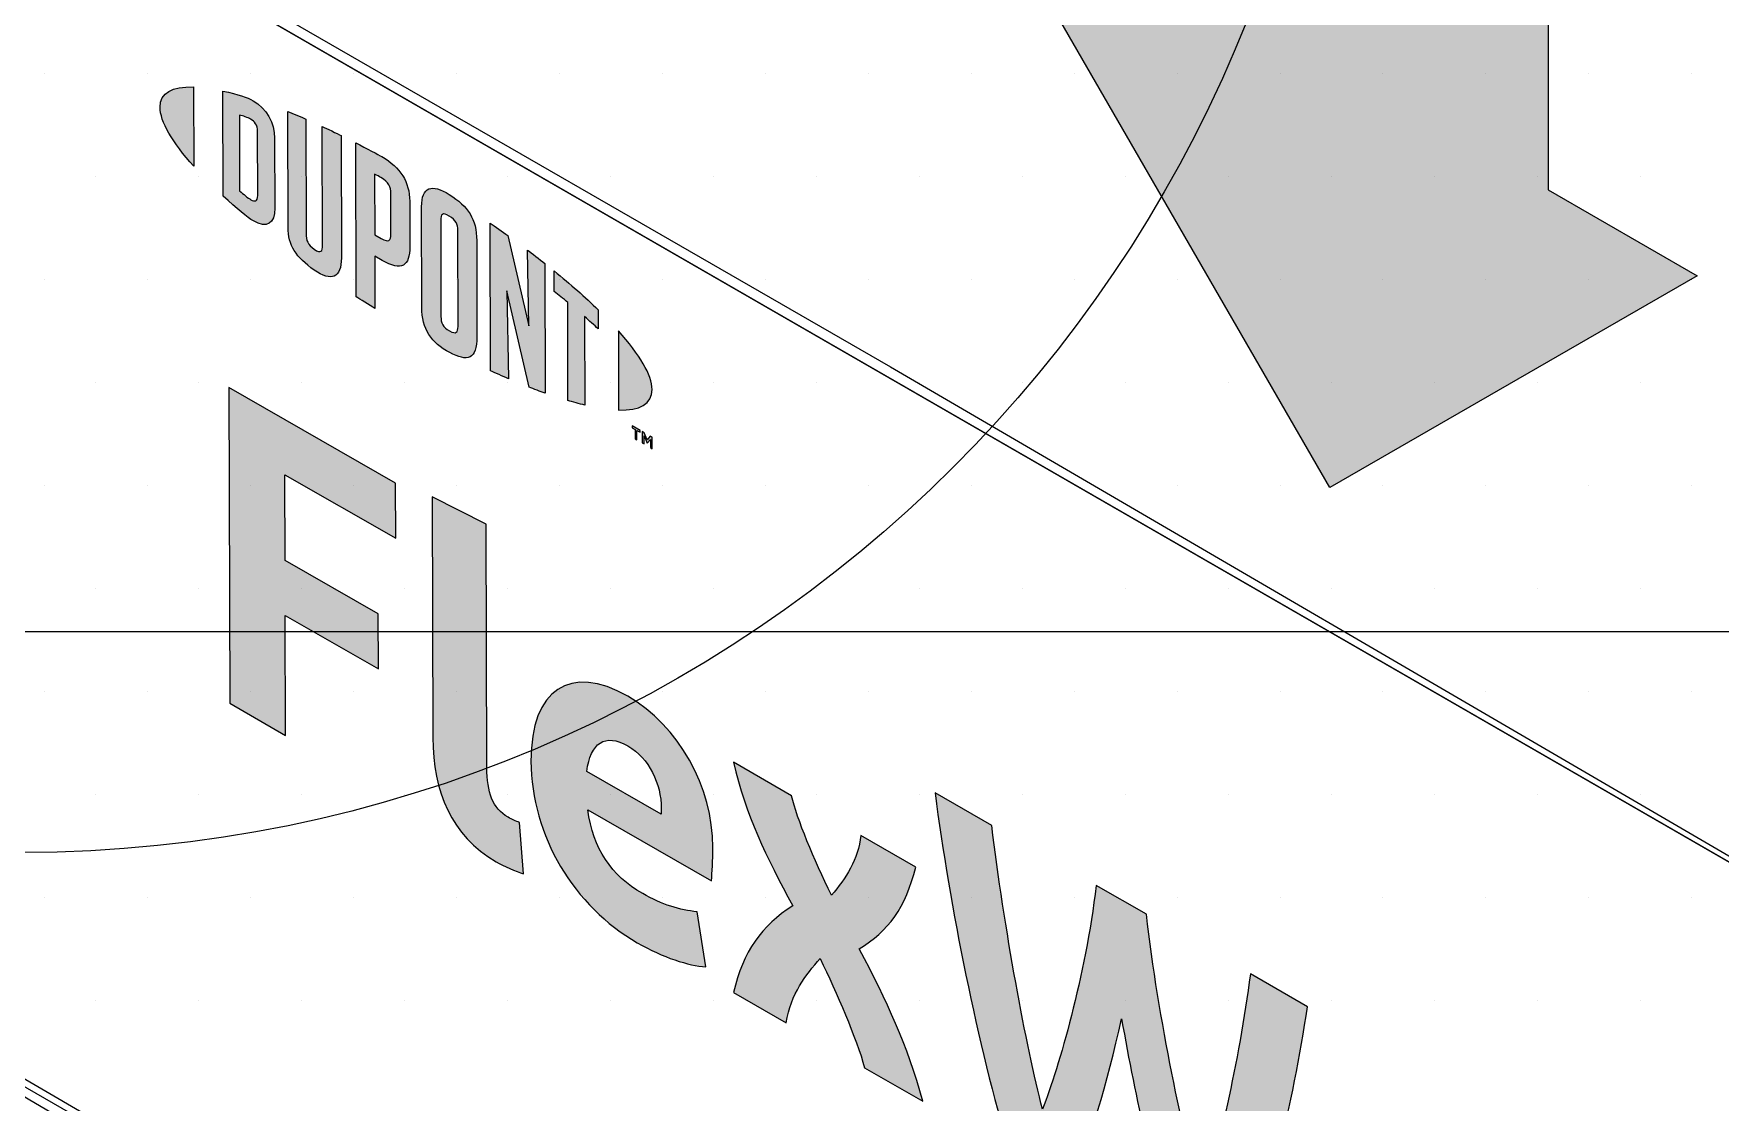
# Model space of a CAD drawing. Extents: x -1328 to 5679, y -4611 to 1603.
# Drawn here: x -789.5 to -767.39, y 966.29 to 980.3 of the extents above; entities that cross this region are included whole.
import ezdxf

# ---------------------------------------------------------------- set-up
doc = ezdxf.new("R2010")
doc.units = 0
doc.header["$MEASUREMENT"] = 0
for name, color, linetype, lineweight in [('.ATI-HATCH', 7, 'Continuous', 0), ('G-ANNO-TTLB', 7, 'Continuous', 0), ('Layer 12', 7, 'Continuous', 0), ('TYVEK', 7, 'Continuous', 0)]:
    doc.layers.add(name, color=color, linetype=linetype, lineweight=lineweight)

# ---------------------------------------------------------------- blocks, each defined once
blk = doc.blocks.new('Block_190')
at = {"layer": 'TYVEK', "true_color": 0x003b71, "transparency": 33554687}
h = blk.add_hatch(color=156, dxfattribs=at)
h.dxf.hatch_style = 2
edge = h.paths.add_edge_path()
edge.add_spline(control_points=[(-786.933, 971.522), (-786.933, 971.522), (-786.943, 975.662), (-786.943, 975.662), (-786.943, 975.662), (-784.758, 974.408), (-784.758, 974.408), (-784.758, 974.408), (-784.756, 973.686), (-784.756, 973.686), (-784.756, 973.686), (-786.208, 974.52), (-786.208, 974.52), (-786.208, 974.52), (-786.205, 973.396), (-786.205, 973.396), (-786.205, 973.396), (-784.984, 972.695), (-784.984, 972.695), (-784.984, 972.695), (-784.983, 971.973), (-784.983, 971.973), (-784.983, 971.973), (-786.204, 972.674), (-786.204, 972.674), (-786.204, 972.674), (-786.2, 971.1), (-786.2, 971.1), (-786.2, 971.1), (-786.933, 971.522), (-786.933, 971.522)], knot_values=[0, 0, 0, 0, 1, 1, 1, 2, 2, 2, 3, 3, 3, 4, 4, 4, 5, 5, 5, 6, 6, 6, 7, 7, 7, 8, 8, 8, 9, 9, 9, 10, 10, 10, 10], degree=3, periodic=0)
h = blk.add_hatch(color=156, dxfattribs=at)
h.dxf.hatch_style = 2
edge = h.paths.add_edge_path()
edge.add_spline(control_points=[(-783.56, 970.678), (-783.56, 970.358), (-783.487, 970.146), (-783.282, 970.028), (-783.231, 969.998), (-783.18, 969.975), (-783.133, 969.96), (-783.133, 969.96), (-783.081, 969.286), (-783.081, 969.286), (-783.178, 969.318), (-783.337, 969.386), (-783.44, 969.445), (-784.029, 969.784), (-784.267, 970.363), (-784.268, 971.073), (-784.268, 971.073), (-784.276, 974.231), (-784.276, 974.231), (-784.276, 974.231), (-783.568, 973.872), (-783.568, 973.872), (-783.568, 973.872), (-783.56, 970.678), (-783.56, 970.678)], knot_values=[0, 0, 0, 0, 1, 1, 1, 2, 2, 2, 3, 3, 3, 4, 4, 4, 5, 5, 5, 6, 6, 6, 7, 7, 7, 8, 8, 8, 8], degree=3, periodic=0)
h = blk.add_hatch(color=156, dxfattribs=at)
h.dxf.hatch_style = 2
edge = h.paths.add_edge_path()
edge.add_spline(control_points=[(-782.249, 970.628), (-782.249, 970.628), (-781.274, 970.068), (-781.274, 970.068), (-781.274, 970.068), (-781.274, 970.139), (-781.274, 970.139), (-781.275, 970.471), (-781.43, 970.801), (-781.712, 970.963), (-782.009, 971.134), (-782.204, 971.004), (-782.249, 970.628)], knot_values=[0, 0, 0, 0, 1, 1, 1, 2, 2, 2, 3, 3, 3, 4, 4, 4, 4], degree=3, periodic=0)
edge = h.paths.add_edge_path()
edge.add_spline(control_points=[(-780.69, 968.067), (-780.916, 968.079), (-781.249, 968.187), (-781.588, 968.382), (-782.414, 968.856), (-782.979, 969.783), (-782.982, 970.765), (-782.984, 971.706), (-782.467, 972.047), (-781.713, 971.614), (-781.041, 971.228), (-780.599, 970.425), (-780.597, 969.632), (-780.596, 969.455), (-780.606, 969.307), (-780.616, 969.194), (-780.616, 969.194), (-782.237, 970.125), (-782.237, 970.125), (-782.169, 969.614), (-781.928, 969.262), (-781.517, 969.027), (-781.266, 968.882), (-781.025, 968.809), (-780.805, 968.789), (-780.805, 968.789), (-780.69, 968.067), (-780.69, 968.067)], knot_values=[0, 0, 0, 0, 1, 1, 1, 2, 2, 2, 3, 3, 3, 4, 4, 4, 5, 5, 5, 6, 6, 6, 7, 7, 7, 8, 8, 8, 9, 9, 9, 9], degree=3, periodic=0)
h = blk.add_hatch(color=156, dxfattribs=at)
h.dxf.hatch_style = 2
edge = h.paths.add_edge_path()
edge.add_spline(control_points=[(-779.55, 968.866), (-779.895, 969.501), (-780.168, 970.065), (-780.328, 970.748), (-780.328, 970.748), (-779.564, 970.309), (-779.564, 970.309), (-779.496, 970.005), (-779.27, 969.473), (-779.043, 969.006), (-778.854, 969.222), (-778.691, 969.477), (-778.656, 969.788), (-778.656, 969.788), (-777.937, 969.375), (-777.937, 969.375), (-778.069, 968.837), (-778.294, 968.535), (-778.678, 968.3), (-778.307, 967.609), (-778.055, 967.05), (-777.843, 966.303), (-777.843, 966.303), (-778.607, 966.741), (-778.607, 966.741), (-778.716, 967.135), (-778.973, 967.725), (-779.19, 968.175), (-779.384, 967.961), (-779.568, 967.712), (-779.638, 967.333), (-779.638, 967.333), (-780.326, 967.728), (-780.326, 967.728), (-780.199, 968.27), (-779.959, 968.604), (-779.55, 968.866)], knot_values=[0, 0, 0, 0, 1, 1, 1, 2, 2, 2, 3, 3, 3, 4, 4, 4, 5, 5, 5, 6, 6, 6, 7, 7, 7, 8, 8, 8, 9, 9, 9, 10, 10, 10, 11, 11, 11, 12, 12, 12, 12], degree=3, periodic=0)
h = blk.add_hatch(color=156, dxfattribs=at)
h.dxf.hatch_style = 2
edge = h.paths.add_edge_path()
edge.add_spline(control_points=[(-773.549, 967.972), (-773.549, 967.972), (-772.8, 967.542), (-772.8, 967.542), (-772.991, 966.276), (-773.326, 964.844), (-773.759, 963.958), (-773.759, 963.958), (-774.564, 964.421), (-774.564, 964.421), (-774.818, 965.304), (-775.046, 966.303), (-775.238, 967.383), (-775.43, 966.524), (-775.649, 965.781), (-775.903, 965.189), (-775.903, 965.189), (-776.709, 965.652), (-776.709, 965.652), (-777.122, 967.023), (-777.49, 968.859), (-777.684, 970.346), (-777.684, 970.346), (-776.94, 969.919), (-776.94, 969.919), (-776.778, 968.58), (-776.487, 967.013), (-776.275, 966.2), (-776.056, 966.765), (-775.716, 967.929), (-775.57, 969.133), (-775.57, 969.133), (-774.913, 968.756), (-774.913, 968.756), (-774.756, 967.378), (-774.419, 965.826), (-774.192, 965.004), (-773.988, 965.578), (-773.699, 966.813), (-773.549, 967.972)], knot_values=[0, 0, 0, 0, 1, 1, 1, 2, 2, 2, 3, 3, 3, 4, 4, 4, 5, 5, 5, 6, 6, 6, 7, 7, 7, 8, 8, 8, 9, 9, 9, 10, 10, 10, 11, 11, 11, 12, 12, 12, 13, 13, 13, 13], degree=3, periodic=0)
at = {"layer": 'TYVEK'}
for points, knots in [([(-786.933, 971.522), (-786.933, 971.522), (-786.943, 975.662), (-786.943, 975.662), (-786.943, 975.662), (-784.758, 974.408), (-784.758, 974.408), (-784.758, 974.408), (-784.756, 973.686), (-784.756, 973.686), (-784.756, 973.686), (-786.208, 974.52), (-786.208, 974.52), (-786.208, 974.52), (-786.205, 973.396), (-786.205, 973.396), (-786.205, 973.396), (-784.984, 972.695), (-784.984, 972.695), (-784.984, 972.695), (-784.983, 971.973), (-784.983, 971.973), (-784.983, 971.973), (-786.204, 972.674), (-786.204, 972.674), (-786.204, 972.674), (-786.2, 971.1), (-786.2, 971.1), (-786.2, 971.1), (-786.933, 971.522), (-786.933, 971.522)], [0, 0, 0, 0, 1, 1, 1, 2, 2, 2, 3, 3, 3, 4, 4, 4, 5, 5, 5, 6, 6, 6, 7, 7, 7, 8, 8, 8, 9, 9, 9, 10, 10, 10, 10]), ([(-783.56, 970.678), (-783.56, 970.358), (-783.487, 970.146), (-783.282, 970.028), (-783.231, 969.998), (-783.18, 969.975), (-783.133, 969.96), (-783.133, 969.96), (-783.081, 969.286), (-783.081, 969.286), (-783.178, 969.318), (-783.337, 969.386), (-783.44, 969.445), (-784.029, 969.784), (-784.267, 970.363), (-784.268, 971.073), (-784.268, 971.073), (-784.276, 974.231), (-784.276, 974.231), (-784.276, 974.231), (-783.568, 973.872), (-783.568, 973.872), (-783.568, 973.872), (-783.56, 970.678), (-783.56, 970.678)], [0, 0, 0, 0, 1, 1, 1, 2, 2, 2, 3, 3, 3, 4, 4, 4, 5, 5, 5, 6, 6, 6, 7, 7, 7, 8, 8, 8, 8]), ([(-780.69, 968.067), (-780.916, 968.079), (-781.249, 968.187), (-781.588, 968.382), (-782.414, 968.856), (-782.979, 969.783), (-782.982, 970.765), (-782.984, 971.706), (-782.467, 972.047), (-781.713, 971.614), (-781.041, 971.228), (-780.599, 970.425), (-780.597, 969.632), (-780.596, 969.455), (-780.606, 969.307), (-780.616, 969.194), (-780.616, 969.194), (-782.237, 970.125), (-782.237, 970.125), (-782.169, 969.614), (-781.928, 969.262), (-781.517, 969.027), (-781.266, 968.882), (-781.025, 968.809), (-780.805, 968.789), (-780.805, 968.789), (-780.69, 968.067), (-780.69, 968.067)], [0, 0, 0, 0, 1, 1, 1, 2, 2, 2, 3, 3, 3, 4, 4, 4, 5, 5, 5, 6, 6, 6, 7, 7, 7, 8, 8, 8, 9, 9, 9, 9]), ([(-782.249, 970.628), (-782.249, 970.628), (-781.274, 970.068), (-781.274, 970.068), (-781.274, 970.068), (-781.274, 970.139), (-781.274, 970.139), (-781.275, 970.471), (-781.43, 970.801), (-781.712, 970.963), (-782.009, 971.134), (-782.204, 971.004), (-782.249, 970.628)], [0, 0, 0, 0, 1, 1, 1, 2, 2, 2, 3, 3, 3, 4, 4, 4, 4]), ([(-779.55, 968.866), (-779.895, 969.501), (-780.168, 970.065), (-780.328, 970.748), (-780.328, 970.748), (-779.564, 970.309), (-779.564, 970.309), (-779.496, 970.005), (-779.27, 969.473), (-779.043, 969.006), (-778.854, 969.222), (-778.691, 969.477), (-778.656, 969.788), (-778.656, 969.788), (-777.937, 969.375), (-777.937, 969.375), (-778.069, 968.837), (-778.294, 968.535), (-778.678, 968.3), (-778.307, 967.609), (-778.055, 967.05), (-777.843, 966.303), (-777.843, 966.303), (-778.607, 966.741), (-778.607, 966.741), (-778.716, 967.135), (-778.973, 967.725), (-779.19, 968.175), (-779.384, 967.961), (-779.568, 967.712), (-779.638, 967.333), (-779.638, 967.333), (-780.326, 967.728), (-780.326, 967.728), (-780.199, 968.27), (-779.959, 968.604), (-779.55, 968.866)], [0, 0, 0, 0, 1, 1, 1, 2, 2, 2, 3, 3, 3, 4, 4, 4, 5, 5, 5, 6, 6, 6, 7, 7, 7, 8, 8, 8, 9, 9, 9, 10, 10, 10, 11, 11, 11, 12, 12, 12, 12]), ([(-773.549, 967.972), (-773.549, 967.972), (-772.8, 967.542), (-772.8, 967.542), (-772.991, 966.276), (-773.326, 964.844), (-773.759, 963.958), (-773.759, 963.958), (-774.564, 964.421), (-774.564, 964.421), (-774.818, 965.304), (-775.046, 966.303), (-775.238, 967.383), (-775.43, 966.524), (-775.649, 965.781), (-775.903, 965.189), (-775.903, 965.189), (-776.709, 965.652), (-776.709, 965.652), (-777.122, 967.023), (-777.49, 968.859), (-777.684, 970.346), (-777.684, 970.346), (-776.94, 969.919), (-776.94, 969.919), (-776.778, 968.58), (-776.487, 967.013), (-776.275, 966.2), (-776.056, 966.765), (-775.716, 967.929), (-775.57, 969.133), (-775.57, 969.133), (-774.913, 968.756), (-774.913, 968.756), (-774.756, 967.378), (-774.419, 965.826), (-774.192, 965.004), (-773.988, 965.578), (-773.699, 966.813), (-773.549, 967.972)], [0, 0, 0, 0, 1, 1, 1, 2, 2, 2, 3, 3, 3, 4, 4, 4, 5, 5, 5, 6, 6, 6, 7, 7, 7, 8, 8, 8, 9, 9, 9, 10, 10, 10, 11, 11, 11, 12, 12, 12, 13, 13, 13, 13])]:
    blk.add_open_spline(points, degree=3, knots=knots, dxfattribs=at)
blk = doc.blocks.new('Block_191')
at = {"layer": 'TYVEK', "true_color": 0x003b71, "transparency": 33554687}
h = blk.add_hatch(color=156, dxfattribs=at)
h.dxf.hatch_style = 2
edge = h.paths.add_edge_path()
edge.add_spline(control_points=[(-787.846, 979.341), (-787.845, 979.15), (-787.685, 978.88), (-787.405, 978.566), (-787.405, 978.566), (-787.407, 979.606), (-787.407, 979.606), (-787.686, 979.615), (-787.846, 979.529), (-787.846, 979.341)], knot_values=[0, 0, 0, 0, 1, 1, 1, 2, 2, 2, 3, 3, 3, 3], degree=3, periodic=0)
h = blk.add_hatch(color=156, dxfattribs=at)
h.dxf.hatch_style = 2
edge = h.paths.add_edge_path()
edge.add_spline(control_points=[(-786.565, 978.181), (-786.564, 978.101), (-786.606, 978.098), (-786.655, 978.127), (-786.694, 978.149), (-786.754, 978.2), (-786.803, 978.243), (-786.803, 978.243), (-786.805, 979.237), (-786.805, 979.237), (-786.756, 979.224), (-786.697, 979.206), (-786.658, 979.183), (-786.608, 979.155), (-786.567, 979.105), (-786.567, 979.025), (-786.567, 979.025), (-786.565, 978.181), (-786.565, 978.181)], knot_values=[0, 0, 0, 0, 1, 1, 1, 2, 2, 2, 3, 3, 3, 4, 4, 4, 5, 5, 5, 6, 6, 6, 6], degree=3, periodic=0)
edge = h.paths.add_edge_path()
edge.add_spline(control_points=[(-786.626, 979.425), (-786.704, 979.469), (-786.817, 979.508), (-787.021, 979.552), (-787.021, 979.552), (-787.017, 978.174), (-787.017, 978.174), (-786.838, 978.009), (-786.7, 977.893), (-786.622, 977.848), (-786.442, 977.745), (-786.341, 977.814), (-786.342, 978.017), (-786.342, 978.017), (-786.344, 978.932), (-786.344, 978.932), (-786.344, 979.136), (-786.446, 979.321), (-786.626, 979.425)], knot_values=[0, 0, 0, 0, 1, 1, 1, 2, 2, 2, 3, 3, 3, 4, 4, 4, 5, 5, 5, 6, 6, 6, 6], degree=3, periodic=0)
h = blk.add_hatch(color=156, dxfattribs=at)
h.dxf.hatch_style = 2
edge = h.paths.add_edge_path()
edge.add_spline(control_points=[(-785.714, 977.531), (-785.714, 977.451), (-785.737, 977.415), (-785.824, 977.476), (-785.909, 977.537), (-785.931, 977.591), (-785.932, 977.686), (-785.932, 977.686), (-785.935, 979.185), (-785.935, 979.185), (-785.992, 979.21), (-786.117, 979.262), (-786.171, 979.284), (-786.171, 979.284), (-786.167, 977.768), (-786.167, 977.768), (-786.167, 977.526), (-786.064, 977.373), (-785.823, 977.203), (-785.602, 977.047), (-785.467, 977.098), (-785.468, 977.366), (-785.468, 977.366), (-785.472, 978.969), (-785.472, 978.969), (-785.518, 978.992), (-785.669, 979.064), (-785.718, 979.086), (-785.718, 979.086), (-785.714, 977.531), (-785.714, 977.531)], knot_values=[0, 0, 0, 0, 1, 1, 1, 2, 2, 2, 3, 3, 3, 4, 4, 4, 5, 5, 5, 6, 6, 6, 7, 7, 7, 8, 8, 8, 9, 9, 9, 10, 10, 10, 10], degree=3, periodic=0)
h = blk.add_hatch(color=156, dxfattribs=at)
h.dxf.hatch_style = 2
edge = h.paths.add_edge_path()
edge.add_spline(control_points=[(-784.819, 977.675), (-784.819, 977.589), (-784.845, 977.56), (-784.945, 977.617), (-784.945, 977.617), (-785.031, 977.666), (-785.031, 977.666), (-785.031, 977.666), (-785.033, 978.462), (-785.033, 978.462), (-784.995, 978.443), (-784.974, 978.432), (-784.951, 978.418), (-784.843, 978.356), (-784.821, 978.296), (-784.82, 978.208), (-784.82, 978.208), (-784.819, 977.675), (-784.819, 977.675)], knot_values=[0, 0, 0, 0, 1, 1, 1, 2, 2, 2, 3, 3, 3, 4, 4, 4, 5, 5, 5, 6, 6, 6, 6], degree=3, periodic=0)
edge = h.paths.add_edge_path()
edge.add_spline(control_points=[(-784.938, 978.692), (-784.981, 978.716), (-785.136, 978.8), (-785.28, 978.872), (-785.28, 978.872), (-785.275, 976.854), (-785.275, 976.854), (-785.226, 976.823), (-785.098, 976.742), (-785.029, 976.7), (-785.029, 976.7), (-785.031, 977.385), (-785.031, 977.385), (-785.031, 977.385), (-784.934, 977.331), (-784.934, 977.331), (-784.677, 977.183), (-784.57, 977.255), (-784.571, 977.512), (-784.571, 977.512), (-784.572, 978.106), (-784.572, 978.106), (-784.573, 978.357), (-784.693, 978.552), (-784.938, 978.692)], knot_values=[0, 0, 0, 0, 1, 1, 1, 2, 2, 2, 3, 3, 3, 4, 4, 4, 5, 5, 5, 6, 6, 6, 7, 7, 7, 8, 8, 8, 8], degree=3, periodic=0)
h = blk.add_hatch(color=156, dxfattribs=at)
h.dxf.hatch_style = 2
edge = h.paths.add_edge_path()
edge.add_spline(control_points=[(-783.939, 976.466), (-783.939, 976.387), (-783.962, 976.358), (-784.049, 976.405), (-784.139, 976.454), (-784.163, 976.512), (-784.163, 976.595), (-784.163, 976.595), (-784.166, 977.853), (-784.166, 977.853), (-784.166, 977.936), (-784.142, 977.968), (-784.053, 977.913), (-783.965, 977.86), (-783.942, 977.804), (-783.942, 977.724), (-783.942, 977.724), (-783.939, 976.466), (-783.939, 976.466)], knot_values=[0, 0, 0, 0, 1, 1, 1, 2, 2, 2, 3, 3, 3, 4, 4, 4, 5, 5, 5, 6, 6, 6, 6], degree=3, periodic=0)
edge = h.paths.add_edge_path()
edge.add_spline(control_points=[(-784.053, 978.195), (-784.281, 978.339), (-784.417, 978.301), (-784.416, 978.035), (-784.416, 978.035), (-784.413, 976.715), (-784.413, 976.715), (-784.412, 976.434), (-784.289, 976.248), (-784.048, 976.122), (-783.813, 975.998), (-783.69, 976.031), (-783.691, 976.33), (-783.691, 976.33), (-783.694, 977.59), (-783.694, 977.59), (-783.694, 977.874), (-783.806, 978.039), (-784.053, 978.195)], knot_values=[0, 0, 0, 0, 1, 1, 1, 2, 2, 2, 3, 3, 3, 4, 4, 4, 5, 5, 5, 6, 6, 6, 6], degree=3, periodic=0)
h = blk.add_hatch(color=156, dxfattribs=at)
h.dxf.hatch_style = 2
edge = h.paths.add_edge_path()
edge.add_spline(control_points=[(-783.009, 976.473), (-783.009, 976.473), (-783.285, 977.656), (-783.285, 977.656), (-783.359, 977.71), (-783.449, 977.773), (-783.518, 977.82), (-783.518, 977.82), (-783.513, 975.883), (-783.513, 975.883), (-783.464, 975.861), (-783.341, 975.806), (-783.277, 975.778), (-783.277, 975.778), (-783.299, 976.931), (-783.299, 976.931), (-783.299, 976.931), (-783.008, 975.668), (-783.008, 975.668), (-782.946, 975.644), (-782.856, 975.611), (-782.798, 975.59), (-782.798, 975.59), (-782.802, 977.292), (-782.802, 977.292), (-782.863, 977.341), (-782.975, 977.427), (-783.029, 977.467), (-783.029, 977.467), (-783.009, 976.473), (-783.009, 976.473)], knot_values=[0, 0, 0, 0, 1, 1, 1, 2, 2, 2, 3, 3, 3, 4, 4, 4, 5, 5, 5, 6, 6, 6, 7, 7, 7, 8, 8, 8, 9, 9, 9, 10, 10, 10, 10], degree=3, periodic=0)
h = blk.add_hatch(color=156, dxfattribs=at)
h.dxf.hatch_style = 2
edge = h.paths.add_edge_path()
edge.add_spline(control_points=[(-782.679, 976.924), (-782.619, 976.877), (-782.559, 976.828), (-782.5, 976.78), (-782.5, 976.78), (-782.497, 975.492), (-782.497, 975.492), (-782.443, 975.476), (-782.343, 975.449), (-782.277, 975.433), (-782.277, 975.433), (-782.28, 976.593), (-782.28, 976.593), (-782.216, 976.537), (-782.155, 976.483), (-782.1, 976.434), (-782.1, 976.434), (-782.101, 976.682), (-782.101, 976.682), (-782.275, 976.852), (-782.462, 977.016), (-782.68, 977.194), (-782.68, 977.194), (-782.679, 976.924), (-782.679, 976.924)], knot_values=[0, 0, 0, 0, 1, 1, 1, 2, 2, 2, 3, 3, 3, 4, 4, 4, 5, 5, 5, 6, 6, 6, 7, 7, 7, 8, 8, 8, 8], degree=3, periodic=0)
h = blk.add_hatch(color=156, dxfattribs=at)
h.dxf.hatch_style = 2
edge = h.paths.add_edge_path()
edge.add_spline(control_points=[(-781.395, 975.637), (-781.394, 975.446), (-781.554, 975.36), (-781.834, 975.368), (-781.834, 975.368), (-781.836, 976.408), (-781.836, 976.408), (-781.556, 976.095), (-781.395, 975.826), (-781.395, 975.637)], knot_values=[0, 0, 0, 0, 1, 1, 1, 2, 2, 2, 3, 3, 3, 3], degree=3, periodic=0)
h = blk.add_hatch(color=156, dxfattribs=at)
h.dxf.hatch_style = 2
edge = h.paths.add_edge_path()
edge.add_spline(control_points=[(-781.524, 975.086), (-781.524, 975.086), (-781.497, 975.071), (-781.497, 975.071), (-781.497, 975.071), (-781.458, 974.978), (-781.458, 974.978), (-781.458, 974.978), (-781.419, 975.026), (-781.419, 975.026), (-781.419, 975.026), (-781.393, 975.011), (-781.393, 975.011), (-781.393, 975.011), (-781.393, 974.861), (-781.393, 974.861), (-781.393, 974.861), (-781.417, 974.875), (-781.417, 974.875), (-781.417, 974.875), (-781.417, 974.982), (-781.417, 974.982), (-781.417, 974.982), (-781.457, 974.933), (-781.457, 974.933), (-781.457, 974.933), (-781.46, 974.935), (-781.46, 974.935), (-781.46, 974.935), (-781.5, 975.029), (-781.5, 975.029), (-781.5, 975.029), (-781.5, 974.923), (-781.5, 974.923), (-781.5, 974.923), (-781.524, 974.937), (-781.524, 974.937), (-781.524, 974.937), (-781.524, 975.086), (-781.524, 975.086)], knot_values=[0, 0, 0, 0, 1, 1, 1, 2, 2, 2, 3, 3, 3, 4, 4, 4, 5, 5, 5, 6, 6, 6, 7, 7, 7, 8, 8, 8, 9, 9, 9, 10, 10, 10, 11, 11, 11, 12, 12, 12, 13, 13, 13, 13], degree=3, periodic=0)
edge = h.paths.add_edge_path()
edge.add_spline(control_points=[(-781.617, 975.113), (-781.617, 975.113), (-781.657, 975.136), (-781.657, 975.136), (-781.657, 975.136), (-781.657, 975.163), (-781.657, 975.163), (-781.657, 975.163), (-781.552, 975.102), (-781.552, 975.102), (-781.552, 975.102), (-781.552, 975.076), (-781.552, 975.076), (-781.552, 975.076), (-781.592, 975.099), (-781.592, 975.099), (-781.592, 975.099), (-781.592, 974.976), (-781.592, 974.976), (-781.592, 974.976), (-781.616, 974.99), (-781.616, 974.99), (-781.616, 974.99), (-781.617, 975.113), (-781.617, 975.113)], knot_values=[0, 0, 0, 0, 1, 1, 1, 2, 2, 2, 3, 3, 3, 4, 4, 4, 5, 5, 5, 6, 6, 6, 7, 7, 7, 8, 8, 8, 8], degree=3, periodic=0)
at = {"layer": 'TYVEK'}
for points, knots in [([(-787.846, 979.341), (-787.845, 979.15), (-787.685, 978.88), (-787.405, 978.566), (-787.405, 978.566), (-787.407, 979.606), (-787.407, 979.606), (-787.686, 979.615), (-787.846, 979.529), (-787.846, 979.341)], [0, 0, 0, 0, 1, 1, 1, 2, 2, 2, 3, 3, 3, 3]), ([(-786.626, 979.425), (-786.704, 979.469), (-786.817, 979.508), (-787.021, 979.552), (-787.021, 979.552), (-787.017, 978.174), (-787.017, 978.174), (-786.838, 978.009), (-786.7, 977.893), (-786.622, 977.848), (-786.442, 977.745), (-786.341, 977.814), (-786.342, 978.017), (-786.342, 978.017), (-786.344, 978.932), (-786.344, 978.932), (-786.344, 979.136), (-786.446, 979.321), (-786.626, 979.425)], [0, 0, 0, 0, 1, 1, 1, 2, 2, 2, 3, 3, 3, 4, 4, 4, 5, 5, 5, 6, 6, 6, 6]), ([(-785.714, 977.531), (-785.714, 977.451), (-785.737, 977.415), (-785.824, 977.476), (-785.909, 977.537), (-785.931, 977.591), (-785.932, 977.686), (-785.932, 977.686), (-785.935, 979.185), (-785.935, 979.185), (-785.992, 979.21), (-786.117, 979.262), (-786.171, 979.284), (-786.171, 979.284), (-786.167, 977.768), (-786.167, 977.768), (-786.167, 977.526), (-786.064, 977.373), (-785.823, 977.203), (-785.602, 977.047), (-785.467, 977.098), (-785.468, 977.366), (-785.468, 977.366), (-785.472, 978.969), (-785.472, 978.969), (-785.518, 978.992), (-785.669, 979.064), (-785.718, 979.086), (-785.718, 979.086), (-785.714, 977.531), (-785.714, 977.531)], [0, 0, 0, 0, 1, 1, 1, 2, 2, 2, 3, 3, 3, 4, 4, 4, 5, 5, 5, 6, 6, 6, 7, 7, 7, 8, 8, 8, 9, 9, 9, 10, 10, 10, 10]), ([(-786.565, 978.181), (-786.564, 978.101), (-786.606, 978.098), (-786.655, 978.127), (-786.694, 978.149), (-786.754, 978.2), (-786.803, 978.243), (-786.803, 978.243), (-786.805, 979.237), (-786.805, 979.237), (-786.756, 979.224), (-786.697, 979.206), (-786.658, 979.183), (-786.608, 979.155), (-786.567, 979.105), (-786.567, 979.025), (-786.567, 979.025), (-786.565, 978.181), (-786.565, 978.181)], [0, 0, 0, 0, 1, 1, 1, 2, 2, 2, 3, 3, 3, 4, 4, 4, 5, 5, 5, 6, 6, 6, 6]), ([(-784.938, 978.692), (-784.981, 978.716), (-785.136, 978.8), (-785.28, 978.872), (-785.28, 978.872), (-785.275, 976.854), (-785.275, 976.854), (-785.226, 976.823), (-785.098, 976.742), (-785.029, 976.7), (-785.029, 976.7), (-785.031, 977.385), (-785.031, 977.385), (-785.031, 977.385), (-784.934, 977.331), (-784.934, 977.331), (-784.677, 977.183), (-784.57, 977.255), (-784.571, 977.512), (-784.571, 977.512), (-784.572, 978.106), (-784.572, 978.106), (-784.573, 978.357), (-784.693, 978.552), (-784.938, 978.692)], [0, 0, 0, 0, 1, 1, 1, 2, 2, 2, 3, 3, 3, 4, 4, 4, 5, 5, 5, 6, 6, 6, 7, 7, 7, 8, 8, 8, 8]), ([(-784.819, 977.675), (-784.819, 977.589), (-784.845, 977.56), (-784.945, 977.617), (-784.945, 977.617), (-785.031, 977.666), (-785.031, 977.666), (-785.031, 977.666), (-785.033, 978.462), (-785.033, 978.462), (-784.995, 978.443), (-784.974, 978.432), (-784.951, 978.418), (-784.843, 978.356), (-784.821, 978.296), (-784.82, 978.208), (-784.82, 978.208), (-784.819, 977.675), (-784.819, 977.675)], [0, 0, 0, 0, 1, 1, 1, 2, 2, 2, 3, 3, 3, 4, 4, 4, 5, 5, 5, 6, 6, 6, 6]), ([(-784.053, 978.195), (-784.281, 978.339), (-784.417, 978.301), (-784.416, 978.035), (-784.416, 978.035), (-784.413, 976.715), (-784.413, 976.715), (-784.412, 976.434), (-784.289, 976.248), (-784.048, 976.122), (-783.813, 975.998), (-783.69, 976.031), (-783.691, 976.33), (-783.691, 976.33), (-783.694, 977.59), (-783.694, 977.59), (-783.694, 977.874), (-783.806, 978.039), (-784.053, 978.195)], [0, 0, 0, 0, 1, 1, 1, 2, 2, 2, 3, 3, 3, 4, 4, 4, 5, 5, 5, 6, 6, 6, 6]), ([(-783.939, 976.466), (-783.939, 976.387), (-783.962, 976.358), (-784.049, 976.405), (-784.139, 976.454), (-784.163, 976.512), (-784.163, 976.595), (-784.163, 976.595), (-784.166, 977.853), (-784.166, 977.853), (-784.166, 977.936), (-784.142, 977.968), (-784.053, 977.913), (-783.965, 977.86), (-783.942, 977.804), (-783.942, 977.724), (-783.942, 977.724), (-783.939, 976.466), (-783.939, 976.466)], [0, 0, 0, 0, 1, 1, 1, 2, 2, 2, 3, 3, 3, 4, 4, 4, 5, 5, 5, 6, 6, 6, 6]), ([(-783.009, 976.473), (-783.009, 976.473), (-783.285, 977.656), (-783.285, 977.656), (-783.359, 977.71), (-783.449, 977.773), (-783.518, 977.82), (-783.518, 977.82), (-783.513, 975.883), (-783.513, 975.883), (-783.464, 975.861), (-783.341, 975.806), (-783.277, 975.778), (-783.277, 975.778), (-783.299, 976.931), (-783.299, 976.931), (-783.299, 976.931), (-783.008, 975.668), (-783.008, 975.668), (-782.946, 975.644), (-782.856, 975.611), (-782.798, 975.59), (-782.798, 975.59), (-782.802, 977.292), (-782.802, 977.292), (-782.863, 977.341), (-782.975, 977.427), (-783.029, 977.467), (-783.029, 977.467), (-783.009, 976.473), (-783.009, 976.473)], [0, 0, 0, 0, 1, 1, 1, 2, 2, 2, 3, 3, 3, 4, 4, 4, 5, 5, 5, 6, 6, 6, 7, 7, 7, 8, 8, 8, 9, 9, 9, 10, 10, 10, 10]), ([(-782.679, 976.924), (-782.619, 976.877), (-782.559, 976.828), (-782.5, 976.78), (-782.5, 976.78), (-782.497, 975.492), (-782.497, 975.492), (-782.443, 975.476), (-782.343, 975.449), (-782.277, 975.433), (-782.277, 975.433), (-782.28, 976.593), (-782.28, 976.593), (-782.216, 976.537), (-782.155, 976.483), (-782.1, 976.434), (-782.1, 976.434), (-782.101, 976.682), (-782.101, 976.682), (-782.275, 976.852), (-782.462, 977.016), (-782.68, 977.194), (-782.68, 977.194), (-782.679, 976.924), (-782.679, 976.924)], [0, 0, 0, 0, 1, 1, 1, 2, 2, 2, 3, 3, 3, 4, 4, 4, 5, 5, 5, 6, 6, 6, 7, 7, 7, 8, 8, 8, 8]), ([(-781.395, 975.637), (-781.394, 975.446), (-781.554, 975.36), (-781.834, 975.368), (-781.834, 975.368), (-781.836, 976.408), (-781.836, 976.408), (-781.556, 976.095), (-781.395, 975.826), (-781.395, 975.637)], [0, 0, 0, 0, 1, 1, 1, 2, 2, 2, 3, 3, 3, 3]), ([(-781.617, 975.113), (-781.617, 975.113), (-781.657, 975.136), (-781.657, 975.136), (-781.657, 975.136), (-781.657, 975.163), (-781.657, 975.163), (-781.657, 975.163), (-781.552, 975.102), (-781.552, 975.102), (-781.552, 975.102), (-781.552, 975.076), (-781.552, 975.076), (-781.552, 975.076), (-781.592, 975.099), (-781.592, 975.099), (-781.592, 975.099), (-781.592, 974.976), (-781.592, 974.976), (-781.592, 974.976), (-781.616, 974.99), (-781.616, 974.99), (-781.616, 974.99), (-781.617, 975.113), (-781.617, 975.113)], [0, 0, 0, 0, 1, 1, 1, 2, 2, 2, 3, 3, 3, 4, 4, 4, 5, 5, 5, 6, 6, 6, 7, 7, 7, 8, 8, 8, 8]), ([(-781.524, 975.086), (-781.524, 975.086), (-781.497, 975.071), (-781.497, 975.071), (-781.497, 975.071), (-781.458, 974.978), (-781.458, 974.978), (-781.458, 974.978), (-781.419, 975.026), (-781.419, 975.026), (-781.419, 975.026), (-781.393, 975.011), (-781.393, 975.011), (-781.393, 975.011), (-781.393, 974.861), (-781.393, 974.861), (-781.393, 974.861), (-781.417, 974.875), (-781.417, 974.875), (-781.417, 974.875), (-781.417, 974.982), (-781.417, 974.982), (-781.417, 974.982), (-781.457, 974.933), (-781.457, 974.933), (-781.457, 974.933), (-781.46, 974.935), (-781.46, 974.935), (-781.46, 974.935), (-781.5, 975.029), (-781.5, 975.029), (-781.5, 975.029), (-781.5, 974.923), (-781.5, 974.923), (-781.5, 974.923), (-781.524, 974.937), (-781.524, 974.937), (-781.524, 974.937), (-781.524, 975.086), (-781.524, 975.086)], [0, 0, 0, 0, 1, 1, 1, 2, 2, 2, 3, 3, 3, 4, 4, 4, 5, 5, 5, 6, 6, 6, 7, 7, 7, 8, 8, 8, 9, 9, 9, 10, 10, 10, 11, 11, 11, 12, 12, 12, 13, 13, 13, 13])]:
    blk.add_open_spline(points, degree=3, knots=knots, dxfattribs=at)
blk = doc.blocks.new('Block_189')
at = {"layer": 'TYVEK'}
for name in ['Block_191', 'Block_190']:
    blk.add_blockref(name, (0, 0), dxfattribs=at)
blk = doc.blocks.new('Block_245')
at = {"layer": 'Layer 12', "true_color": 0x000000, "transparency": 33554687}
h = blk.add_hatch(color=18, dxfattribs=at)
h.dxf.hatch_style = 2
h.paths.add_polyline_path([(-769.646, 990.166), (-775.366, 993.469), (-775.366, 992.201), (-769.644, 988.9)])
h = blk.add_hatch(color=18, dxfattribs=at)
h.dxf.hatch_style = 2
h.paths.add_polyline_path([(-769.644, 988.018), (-775.364, 991.321), (-775.364, 989.173), (-769.644, 985.868)])
h = blk.add_hatch(color=18, dxfattribs=at)
h.dxf.hatch_style = 2
h.paths.add_polyline_path([(-769.646, 984.989), (-775.366, 988.292), (-775.364, 985.703), (-769.646, 982.4)])
h = blk.add_hatch(color=18, dxfattribs=at)
h.dxf.hatch_style = 2
h.paths.add_polyline_path([(-769.646, 981.52), (-769.646, 978.258), (-767.691, 977.129), (-772.506, 974.351), (-777.319, 982.688), (-775.366, 981.559), (-775.364, 984.821)])
at = {"layer": 'Layer 12'}
for points in [[(-769.646, 990.166), (-775.366, 993.469), (-775.366, 992.201), (-769.644, 988.9)], [(-769.644, 988.018), (-775.364, 991.321), (-775.364, 989.173), (-769.644, 985.868)], [(-769.646, 984.989), (-775.366, 988.292), (-775.364, 985.703), (-769.646, 982.4)], [(-769.646, 981.52), (-769.646, 978.258), (-767.691, 977.129), (-772.506, 974.351), (-777.319, 982.688), (-775.366, 981.559), (-775.364, 984.821)]]:
    blk.add_lwpolyline(points, close=True, dxfattribs=at)
blk = doc.blocks.new('Block_241')
at = {"layer": 'Layer 12'}
blk.add_lwpolyline([(-756.139, 972.46), (-798.282, 972.46), (-798.282, 1060.099), (-756.139, 1060.099)], close=True, dxfattribs=at)
blk.add_blockref('Block_245', (0, 0), dxfattribs=at)
blk = doc.blocks.new('Block_240')
at = {"layer": 'Layer 12'}
blk.add_lwpolyline([(-756.139, 972.46), (-798.282, 972.46), (-798.282, 1060.099), (-756.139, 1060.099)], close=True, dxfattribs=at)
blk.add_blockref('Block_241', (0, 0), dxfattribs=at)
blk = doc.blocks.new('Block_253')
at = {"layer": '.ATI-HATCH'}
for points, knots in [([(-805.118, 985.83), (-805.118, 979.396), (-801.685, 973.451), (-796.112, 970.236), (-796.112, 970.236), (-755.964, 947.075), (-755.964, 947.075), (-755.964, 947.075), (-755.96, 962.914), (-755.96, 962.914), (-755.96, 962.914), (-787.117, 980.889), (-787.117, 980.889), (-787.117, 980.889), (-787.117, 1002.752), (-787.117, 1002.752), (-787.117, 1002.752), (-805.118, 1013.145), (-805.118, 1013.145), (-805.118, 1013.145), (-805.118, 985.83), (-805.118, 985.83)], [0, 0, 0, 0, 1, 1, 1, 2, 2, 2, 3, 3, 3, 4, 4, 4, 5, 5, 5, 6, 6, 6, 7, 7, 7, 7]), ([(-755.954, 982.053), (-755.954, 982.053), (-770.604, 990.504), (-770.604, 990.504), (-770.604, 990.504), (-787.117, 980.889), (-787.117, 980.889), (-787.117, 980.889), (-755.96, 962.914), (-755.96, 962.914), (-755.96, 962.914), (-755.954, 982.053), (-755.954, 982.053)], [0, 0, 0, 0, 1, 1, 1, 2, 2, 2, 3, 3, 3, 4, 4, 4, 4])]:
    blk.add_open_spline(points, degree=3, knots=knots, dxfattribs=at)
at = {"layer": '.ATI-HATCH', "color": 8, "lineweight": 0, "true_color": 0x808080}
for points in [[(-789.362, 979.778), (-789.362, 979.778), (-789.362, 979.778), (-789.362, 979.778)], [(-788.012, 979.778), (-788.012, 979.778), (-788.012, 979.778), (-788.012, 979.778)], [(-786.662, 979.778), (-786.662, 979.778), (-786.662, 979.778), (-786.662, 979.778)], [(-785.312, 979.778), (-785.312, 979.778), (-785.312, 979.778), (-785.312, 979.778)], [(-783.962, 979.778), (-783.962, 979.778), (-783.962, 979.778), (-783.962, 979.778)], [(-782.611, 979.778), (-782.611, 979.778), (-782.611, 979.778), (-782.611, 979.778)], [(-781.261, 979.778), (-781.261, 979.778), (-781.261, 979.778), (-781.261, 979.778)], [(-779.911, 979.778), (-779.911, 979.778), (-779.911, 979.778), (-779.911, 979.778)], [(-778.561, 979.778), (-778.561, 979.778), (-778.561, 979.778), (-778.561, 979.778)], [(-777.211, 979.778), (-777.211, 979.778), (-777.211, 979.778), (-777.211, 979.778)], [(-775.86, 979.778), (-775.86, 979.778), (-775.86, 979.778), (-775.86, 979.778)], [(-774.51, 979.778), (-774.51, 979.778), (-774.51, 979.778), (-774.51, 979.778)], [(-773.16, 979.778), (-773.16, 979.778), (-773.16, 979.778), (-773.16, 979.778)], [(-771.81, 979.778), (-771.81, 979.778), (-771.81, 979.778), (-771.81, 979.778)], [(-770.46, 979.778), (-770.46, 979.778), (-770.46, 979.778), (-770.46, 979.778)], [(-769.109, 979.778), (-769.109, 979.778), (-769.109, 979.778), (-769.109, 979.778)], [(-767.759, 979.778), (-767.759, 979.778), (-767.759, 979.778), (-767.759, 979.778)], [(-788.687, 978.428), (-788.687, 978.428), (-788.687, 978.428), (-788.687, 978.428)], [(-787.337, 978.428), (-787.337, 978.428), (-787.337, 978.428), (-787.337, 978.428)], [(-785.987, 978.428), (-785.987, 978.428), (-785.987, 978.428), (-785.987, 978.428)], [(-784.637, 978.428), (-784.637, 978.428), (-784.637, 978.428), (-784.637, 978.428)], [(-783.286, 978.428), (-783.286, 978.428), (-783.286, 978.428), (-783.286, 978.428)], [(-781.936, 978.428), (-781.936, 978.428), (-781.936, 978.428), (-781.936, 978.428)], [(-780.586, 978.428), (-780.586, 978.428), (-780.586, 978.428), (-780.586, 978.428)], [(-779.236, 978.428), (-779.236, 978.428), (-779.236, 978.428), (-779.236, 978.428)], [(-777.886, 978.428), (-777.886, 978.428), (-777.886, 978.428), (-777.886, 978.428)], [(-776.535, 978.428), (-776.535, 978.428), (-776.535, 978.428), (-776.535, 978.428)], [(-775.185, 978.428), (-775.185, 978.428), (-775.185, 978.428), (-775.185, 978.428)], [(-773.835, 978.428), (-773.835, 978.428), (-773.835, 978.428), (-773.835, 978.428)], [(-772.485, 978.428), (-772.485, 978.428), (-772.485, 978.428), (-772.485, 978.428)], [(-771.135, 978.428), (-771.135, 978.428), (-771.135, 978.428), (-771.135, 978.428)], [(-769.784, 978.428), (-769.784, 978.428), (-769.784, 978.428), (-769.784, 978.428)], [(-768.434, 978.428), (-768.434, 978.428), (-768.434, 978.428), (-768.434, 978.428)], [(-789.362, 977.078), (-789.362, 977.078), (-789.362, 977.078), (-789.362, 977.078)], [(-788.012, 977.078), (-788.012, 977.078), (-788.012, 977.078), (-788.012, 977.078)], [(-786.662, 977.078), (-786.662, 977.078), (-786.662, 977.078), (-786.662, 977.078)], [(-785.312, 977.078), (-785.312, 977.078), (-785.312, 977.078), (-785.312, 977.078)], [(-783.962, 977.078), (-783.962, 977.078), (-783.962, 977.078), (-783.962, 977.078)], [(-782.611, 977.078), (-782.611, 977.078), (-782.611, 977.078), (-782.611, 977.078)], [(-781.261, 977.078), (-781.261, 977.078), (-781.261, 977.078), (-781.261, 977.078)], [(-779.911, 977.078), (-779.911, 977.078), (-779.911, 977.078), (-779.911, 977.078)], [(-778.561, 977.078), (-778.561, 977.078), (-778.561, 977.078), (-778.561, 977.078)], [(-777.211, 977.078), (-777.211, 977.078), (-777.211, 977.078), (-777.211, 977.078)], [(-775.86, 977.078), (-775.86, 977.078), (-775.86, 977.078), (-775.86, 977.078)], [(-774.51, 977.078), (-774.51, 977.078), (-774.51, 977.078), (-774.51, 977.078)], [(-773.16, 977.078), (-773.16, 977.078), (-773.16, 977.078), (-773.16, 977.078)], [(-771.81, 977.078), (-771.81, 977.078), (-771.81, 977.078), (-771.81, 977.078)], [(-770.46, 977.078), (-770.46, 977.078), (-770.46, 977.078), (-770.46, 977.078)], [(-769.109, 977.078), (-769.109, 977.078), (-769.109, 977.078), (-769.109, 977.078)], [(-767.759, 977.078), (-767.759, 977.078), (-767.759, 977.078), (-767.759, 977.078)], [(-788.687, 975.728), (-788.687, 975.728), (-788.687, 975.728), (-788.687, 975.728)], [(-787.337, 975.728), (-787.337, 975.728), (-787.337, 975.728), (-787.337, 975.728)], [(-785.987, 975.728), (-785.987, 975.728), (-785.987, 975.728), (-785.987, 975.728)], [(-784.637, 975.728), (-784.637, 975.728), (-784.637, 975.728), (-784.637, 975.728)], [(-783.286, 975.728), (-783.286, 975.728), (-783.286, 975.728), (-783.286, 975.728)], [(-781.936, 975.728), (-781.936, 975.728), (-781.936, 975.728), (-781.936, 975.728)], [(-780.586, 975.728), (-780.586, 975.728), (-780.586, 975.728), (-780.586, 975.728)], [(-779.236, 975.728), (-779.236, 975.728), (-779.236, 975.728), (-779.236, 975.728)], [(-777.886, 975.728), (-777.886, 975.728), (-777.886, 975.728), (-777.886, 975.728)], [(-776.535, 975.728), (-776.535, 975.728), (-776.535, 975.728), (-776.535, 975.728)], [(-775.185, 975.728), (-775.185, 975.728), (-775.185, 975.728), (-775.185, 975.728)], [(-773.835, 975.728), (-773.835, 975.728), (-773.835, 975.728), (-773.835, 975.728)], [(-772.485, 975.728), (-772.485, 975.728), (-772.485, 975.728), (-772.485, 975.728)], [(-771.135, 975.728), (-771.135, 975.728), (-771.135, 975.728), (-771.135, 975.728)], [(-769.784, 975.728), (-769.784, 975.728), (-769.784, 975.728), (-769.784, 975.728)], [(-768.434, 975.728), (-768.434, 975.728), (-768.434, 975.728), (-768.434, 975.728)], [(-789.362, 974.377), (-789.362, 974.377), (-789.362, 974.377), (-789.362, 974.377)], [(-788.012, 974.377), (-788.012, 974.377), (-788.012, 974.377), (-788.012, 974.377)], [(-786.662, 974.377), (-786.662, 974.377), (-786.662, 974.377), (-786.662, 974.377)], [(-785.312, 974.377), (-785.312, 974.377), (-785.312, 974.377), (-785.312, 974.377)], [(-783.962, 974.377), (-783.962, 974.377), (-783.962, 974.377), (-783.962, 974.377)], [(-782.611, 974.377), (-782.611, 974.377), (-782.611, 974.377), (-782.611, 974.377)], [(-781.261, 974.377), (-781.261, 974.377), (-781.261, 974.377), (-781.261, 974.377)], [(-779.911, 974.377), (-779.911, 974.377), (-779.911, 974.377), (-779.911, 974.377)], [(-778.561, 974.377), (-778.561, 974.377), (-778.561, 974.377), (-778.561, 974.377)], [(-777.211, 974.377), (-777.211, 974.377), (-777.211, 974.377), (-777.211, 974.377)], [(-775.86, 974.377), (-775.86, 974.377), (-775.86, 974.377), (-775.86, 974.377)], [(-774.51, 974.377), (-774.51, 974.377), (-774.51, 974.377), (-774.51, 974.377)], [(-773.16, 974.377), (-773.16, 974.377), (-773.16, 974.377), (-773.16, 974.377)], [(-771.81, 974.377), (-771.81, 974.377), (-771.81, 974.377), (-771.81, 974.377)], [(-770.46, 974.377), (-770.46, 974.377), (-770.46, 974.377), (-770.46, 974.377)], [(-769.109, 974.377), (-769.109, 974.377), (-769.109, 974.377), (-769.109, 974.377)], [(-767.759, 974.377), (-767.759, 974.377), (-767.759, 974.377), (-767.759, 974.377)], [(-788.687, 973.027), (-788.687, 973.027), (-788.687, 973.027), (-788.687, 973.027)], [(-787.337, 973.027), (-787.337, 973.027), (-787.337, 973.027), (-787.337, 973.027)], [(-785.987, 973.027), (-785.987, 973.027), (-785.987, 973.027), (-785.987, 973.027)], [(-784.637, 973.027), (-784.637, 973.027), (-784.637, 973.027), (-784.637, 973.027)], [(-783.286, 973.027), (-783.286, 973.027), (-783.286, 973.027), (-783.286, 973.027)], [(-781.936, 973.027), (-781.936, 973.027), (-781.936, 973.027), (-781.936, 973.027)], [(-780.586, 973.027), (-780.586, 973.027), (-780.586, 973.027), (-780.586, 973.027)], [(-779.236, 973.027), (-779.236, 973.027), (-779.236, 973.027), (-779.236, 973.027)], [(-777.886, 973.027), (-777.886, 973.027), (-777.886, 973.027), (-777.886, 973.027)], [(-776.535, 973.027), (-776.535, 973.027), (-776.535, 973.027), (-776.535, 973.027)], [(-775.185, 973.027), (-775.185, 973.027), (-775.185, 973.027), (-775.185, 973.027)], [(-773.835, 973.027), (-773.835, 973.027), (-773.835, 973.027), (-773.835, 973.027)], [(-772.485, 973.027), (-772.485, 973.027), (-772.485, 973.027), (-772.485, 973.027)], [(-771.135, 973.027), (-771.135, 973.027), (-771.135, 973.027), (-771.135, 973.027)], [(-769.784, 973.027), (-769.784, 973.027), (-769.784, 973.027), (-769.784, 973.027)], [(-768.434, 973.027), (-768.434, 973.027), (-768.434, 973.027), (-768.434, 973.027)], [(-789.362, 971.677), (-789.362, 971.677), (-789.362, 971.677), (-789.362, 971.677)], [(-788.012, 971.677), (-788.012, 971.677), (-788.012, 971.677), (-788.012, 971.677)], [(-786.662, 971.677), (-786.662, 971.677), (-786.662, 971.677), (-786.662, 971.677)], [(-785.312, 971.677), (-785.312, 971.677), (-785.312, 971.677), (-785.312, 971.677)], [(-783.962, 971.677), (-783.962, 971.677), (-783.962, 971.677), (-783.962, 971.677)], [(-782.611, 971.677), (-782.611, 971.677), (-782.611, 971.677), (-782.611, 971.677)], [(-781.261, 971.677), (-781.261, 971.677), (-781.261, 971.677), (-781.261, 971.677)], [(-779.911, 971.677), (-779.911, 971.677), (-779.911, 971.677), (-779.911, 971.677)], [(-778.561, 971.677), (-778.561, 971.677), (-778.561, 971.677), (-778.561, 971.677)], [(-777.211, 971.677), (-777.211, 971.677), (-777.211, 971.677), (-777.211, 971.677)], [(-775.86, 971.677), (-775.86, 971.677), (-775.86, 971.677), (-775.86, 971.677)], [(-774.51, 971.677), (-774.51, 971.677), (-774.51, 971.677), (-774.51, 971.677)], [(-773.16, 971.677), (-773.16, 971.677), (-773.16, 971.677), (-773.16, 971.677)], [(-771.81, 971.677), (-771.81, 971.677), (-771.81, 971.677), (-771.81, 971.677)], [(-770.46, 971.677), (-770.46, 971.677), (-770.46, 971.677), (-770.46, 971.677)], [(-769.109, 971.677), (-769.109, 971.677), (-769.109, 971.677), (-769.109, 971.677)], [(-767.759, 971.677), (-767.759, 971.677), (-767.759, 971.677), (-767.759, 971.677)], [(-788.687, 970.327), (-788.687, 970.327), (-788.687, 970.327), (-788.687, 970.327)], [(-787.337, 970.327), (-787.337, 970.327), (-787.337, 970.327), (-787.337, 970.327)], [(-785.987, 970.327), (-785.987, 970.327), (-785.987, 970.327), (-785.987, 970.327)], [(-784.637, 970.327), (-784.637, 970.327), (-784.637, 970.327), (-784.637, 970.327)], [(-783.286, 970.327), (-783.286, 970.327), (-783.286, 970.327), (-783.286, 970.327)], [(-781.936, 970.327), (-781.936, 970.327), (-781.936, 970.327), (-781.936, 970.327)], [(-780.586, 970.327), (-780.586, 970.327), (-780.586, 970.327), (-780.586, 970.327)], [(-779.236, 970.327), (-779.236, 970.327), (-779.236, 970.327), (-779.236, 970.327)], [(-777.886, 970.327), (-777.886, 970.327), (-777.886, 970.327), (-777.886, 970.327)], [(-776.535, 970.327), (-776.535, 970.327), (-776.535, 970.327), (-776.535, 970.327)], [(-775.185, 970.327), (-775.185, 970.327), (-775.185, 970.327), (-775.185, 970.327)], [(-773.835, 970.327), (-773.835, 970.327), (-773.835, 970.327), (-773.835, 970.327)], [(-772.485, 970.327), (-772.485, 970.327), (-772.485, 970.327), (-772.485, 970.327)], [(-771.135, 970.327), (-771.135, 970.327), (-771.135, 970.327), (-771.135, 970.327)], [(-769.784, 970.327), (-769.784, 970.327), (-769.784, 970.327), (-769.784, 970.327)], [(-768.434, 970.327), (-768.434, 970.327), (-768.434, 970.327), (-768.434, 970.327)], [(-789.362, 968.977), (-789.362, 968.977), (-789.362, 968.977), (-789.362, 968.977)], [(-788.012, 968.977), (-788.012, 968.977), (-788.012, 968.977), (-788.012, 968.977)], [(-786.662, 968.977), (-786.662, 968.977), (-786.662, 968.977), (-786.662, 968.977)], [(-785.312, 968.977), (-785.312, 968.977), (-785.312, 968.977), (-785.312, 968.977)], [(-783.962, 968.977), (-783.962, 968.977), (-783.962, 968.977), (-783.962, 968.977)], [(-782.611, 968.977), (-782.611, 968.977), (-782.611, 968.977), (-782.611, 968.977)], [(-781.261, 968.977), (-781.261, 968.977), (-781.261, 968.977), (-781.261, 968.977)], [(-779.911, 968.977), (-779.911, 968.977), (-779.911, 968.977), (-779.911, 968.977)], [(-778.561, 968.977), (-778.561, 968.977), (-778.561, 968.977), (-778.561, 968.977)], [(-777.211, 968.977), (-777.211, 968.977), (-777.211, 968.977), (-777.211, 968.977)], [(-775.86, 968.977), (-775.86, 968.977), (-775.86, 968.977), (-775.86, 968.977)], [(-774.51, 968.977), (-774.51, 968.977), (-774.51, 968.977), (-774.51, 968.977)], [(-773.16, 968.977), (-773.16, 968.977), (-773.16, 968.977), (-773.16, 968.977)], [(-771.81, 968.977), (-771.81, 968.977), (-771.81, 968.977), (-771.81, 968.977)], [(-770.46, 968.977), (-770.46, 968.977), (-770.46, 968.977), (-770.46, 968.977)], [(-769.109, 968.977), (-769.109, 968.977), (-769.109, 968.977), (-769.109, 968.977)], [(-767.759, 968.977), (-767.759, 968.977), (-767.759, 968.977), (-767.759, 968.977)], [(-788.687, 967.626), (-788.687, 967.626), (-788.687, 967.626), (-788.687, 967.626)], [(-787.337, 967.626), (-787.337, 967.626), (-787.337, 967.626), (-787.337, 967.626)], [(-785.987, 967.626), (-785.987, 967.626), (-785.987, 967.626), (-785.987, 967.626)], [(-784.637, 967.626), (-784.637, 967.626), (-784.637, 967.626), (-784.637, 967.626)], [(-783.286, 967.626), (-783.286, 967.626), (-783.286, 967.626), (-783.286, 967.626)], [(-781.936, 967.626), (-781.936, 967.626), (-781.936, 967.626), (-781.936, 967.626)], [(-780.586, 967.626), (-780.586, 967.626), (-780.586, 967.626), (-780.586, 967.626)], [(-779.236, 967.626), (-779.236, 967.626), (-779.236, 967.626), (-779.236, 967.626)], [(-777.886, 967.626), (-777.886, 967.626), (-777.886, 967.626), (-777.886, 967.626)], [(-776.535, 967.626), (-776.535, 967.626), (-776.535, 967.626), (-776.535, 967.626)], [(-775.185, 967.626), (-775.185, 967.626), (-775.185, 967.626), (-775.185, 967.626)], [(-773.835, 967.626), (-773.835, 967.626), (-773.835, 967.626), (-773.835, 967.626)], [(-772.485, 967.626), (-772.485, 967.626), (-772.485, 967.626), (-772.485, 967.626)], [(-771.135, 967.626), (-771.135, 967.626), (-771.135, 967.626), (-771.135, 967.626)], [(-769.784, 967.626), (-769.784, 967.626), (-769.784, 967.626), (-769.784, 967.626)], [(-768.434, 967.626), (-768.434, 967.626), (-768.434, 967.626), (-768.434, 967.626)]]:
    blk.add_open_spline(points, degree=3, dxfattribs=at)

msp = doc.modelspace()

# ---------------------------------------------------------------- hatches: boundary and pattern name
at = {"layer": 'G-ANNO-TTLB', "true_color": 0xff00ff, "transparency": 33554687}
h = msp.add_hatch(color=6, dxfattribs=at)
edge = h.paths.add_edge_path()
edge.add_spline(control_points=[(1625.998, -853.91), (1625.998, -853.91), (-1303.52, -853.91), (-1303.52, -853.91), (-1303.52, -853.91), (-1303.52, 1603.09), (-1303.52, 1603.09), (-1303.52, 1603.09), (1625.998, 1603.09), (1625.998, 1603.09), (1625.998, 1603.09), (1625.998, -853.91), (1625.998, -853.91)], knot_values=[0, 0, 0, 0, 1, 1, 1, 2, 2, 2, 3, 3, 3, 4, 4, 4, 4], degree=3, periodic=0)
edge = h.paths.add_edge_path()
edge.add_spline(control_points=[(-1294.52, 1594.09), (-1294.52, 1594.09), (-1294.52, -844.91), (-1294.52, -844.91), (-1294.52, -844.91), (1616.998, -844.91), (1616.998, -844.91), (1616.998, -844.91), (1616.998, 1594.09), (1616.998, 1594.09), (1616.998, 1594.09), (-1294.52, 1594.09), (-1294.52, 1594.09)], knot_values=[0, 0, 0, 0, 1, 1, 1, 2, 2, 2, 3, 3, 3, 4, 4, 4, 4], degree=3, periodic=0)
edge.add_line((-1294.52, 1594.09), (-1294.52, 1594.09))
at = {"layer": 'Layer 12', "true_color": 0x000000, "transparency": 33554687}
h = msp.add_hatch(dxfattribs=at)
h.set_pattern_fill('_U', color=18, scale=10, angle=45, style=2, pattern_type=0)
h.set_pattern_definition([(45, (0, 0), (-7.07107, 7.07107), [])])
h.paths.add_polyline_path([(-756.449, 930.489), (-820.16, 966.958), (-805.147, 975.507), (-756.449, 946.82)])

# ---------------------------------------------------------------- linework, layer by layer
at = {"layer": 'G-ANNO-TTLB'}
for points in [[(1625.998, -853.91), (1625.998, -853.91), (-1303.52, -853.91), (-1303.52, -853.91), (-1303.52, -853.91), (-1303.52, 1603.09), (-1303.52, 1603.09), (-1303.52, 1603.09), (1625.998, 1603.09), (1625.998, 1603.09), (1625.998, 1603.09), (1625.998, -853.91), (1625.998, -853.91)], [(-1294.52, 1594.09), (-1294.52, 1594.09), (-1294.52, -844.91), (-1294.52, -844.91), (-1294.52, -844.91), (1616.998, -844.91), (1616.998, -844.91), (1616.998, -844.91), (1616.998, 1594.09), (1616.998, 1594.09), (1616.998, 1594.09), (-1294.52, 1594.09), (-1294.52, 1594.09)]]:
    msp.add_open_spline(points, degree=3, knots=[0, 0, 0, 0, 1, 1, 1, 2, 2, 2, 3, 3, 3, 4, 4, 4, 4], dxfattribs=at)
at = {"layer": 'Layer 12'}
msp.add_lwpolyline([(-756.449, 930.489), (-820.16, 966.958), (-805.147, 975.507), (-756.449, 946.82)], close=True, dxfattribs=at)
at = {"layer": 'TYVEK', "color": 4, "lineweight": 25, "true_color": 0x00ffff}
for p, q in [((-787.117, 981.038), (-778.268, 975.933)), ((-787.117, 980.889), (-755.926, 962.895)), ((-778.268, 975.933), (-755.834, 962.842)), ((-805.118, 975.581), (-755.834, 946.999))]:
    msp.add_line(p, q, dxfattribs=at)
at = {"layer": 'TYVEK', "color": 18, "lineweight": 25, "true_color": 0x000000}
msp.add_line((-787.117, 980.889), (-755.926, 962.895), dxfattribs=at)
msp.add_circle((-789.642, 986.816), 17.25, dxfattribs=at)

# ---------------------------------------------------------------- block references
at = {"layer": '.ATI-HATCH'}
msp.add_blockref('Block_253', (0, 0), dxfattribs=at)
at = {"layer": 'Layer 12'}
msp.add_blockref('Block_240', (0, 0), dxfattribs=at)
at = {"layer": 'TYVEK'}
msp.add_blockref('Block_189', (0, 0), dxfattribs=at)

doc.saveas('drawing.dxf')
